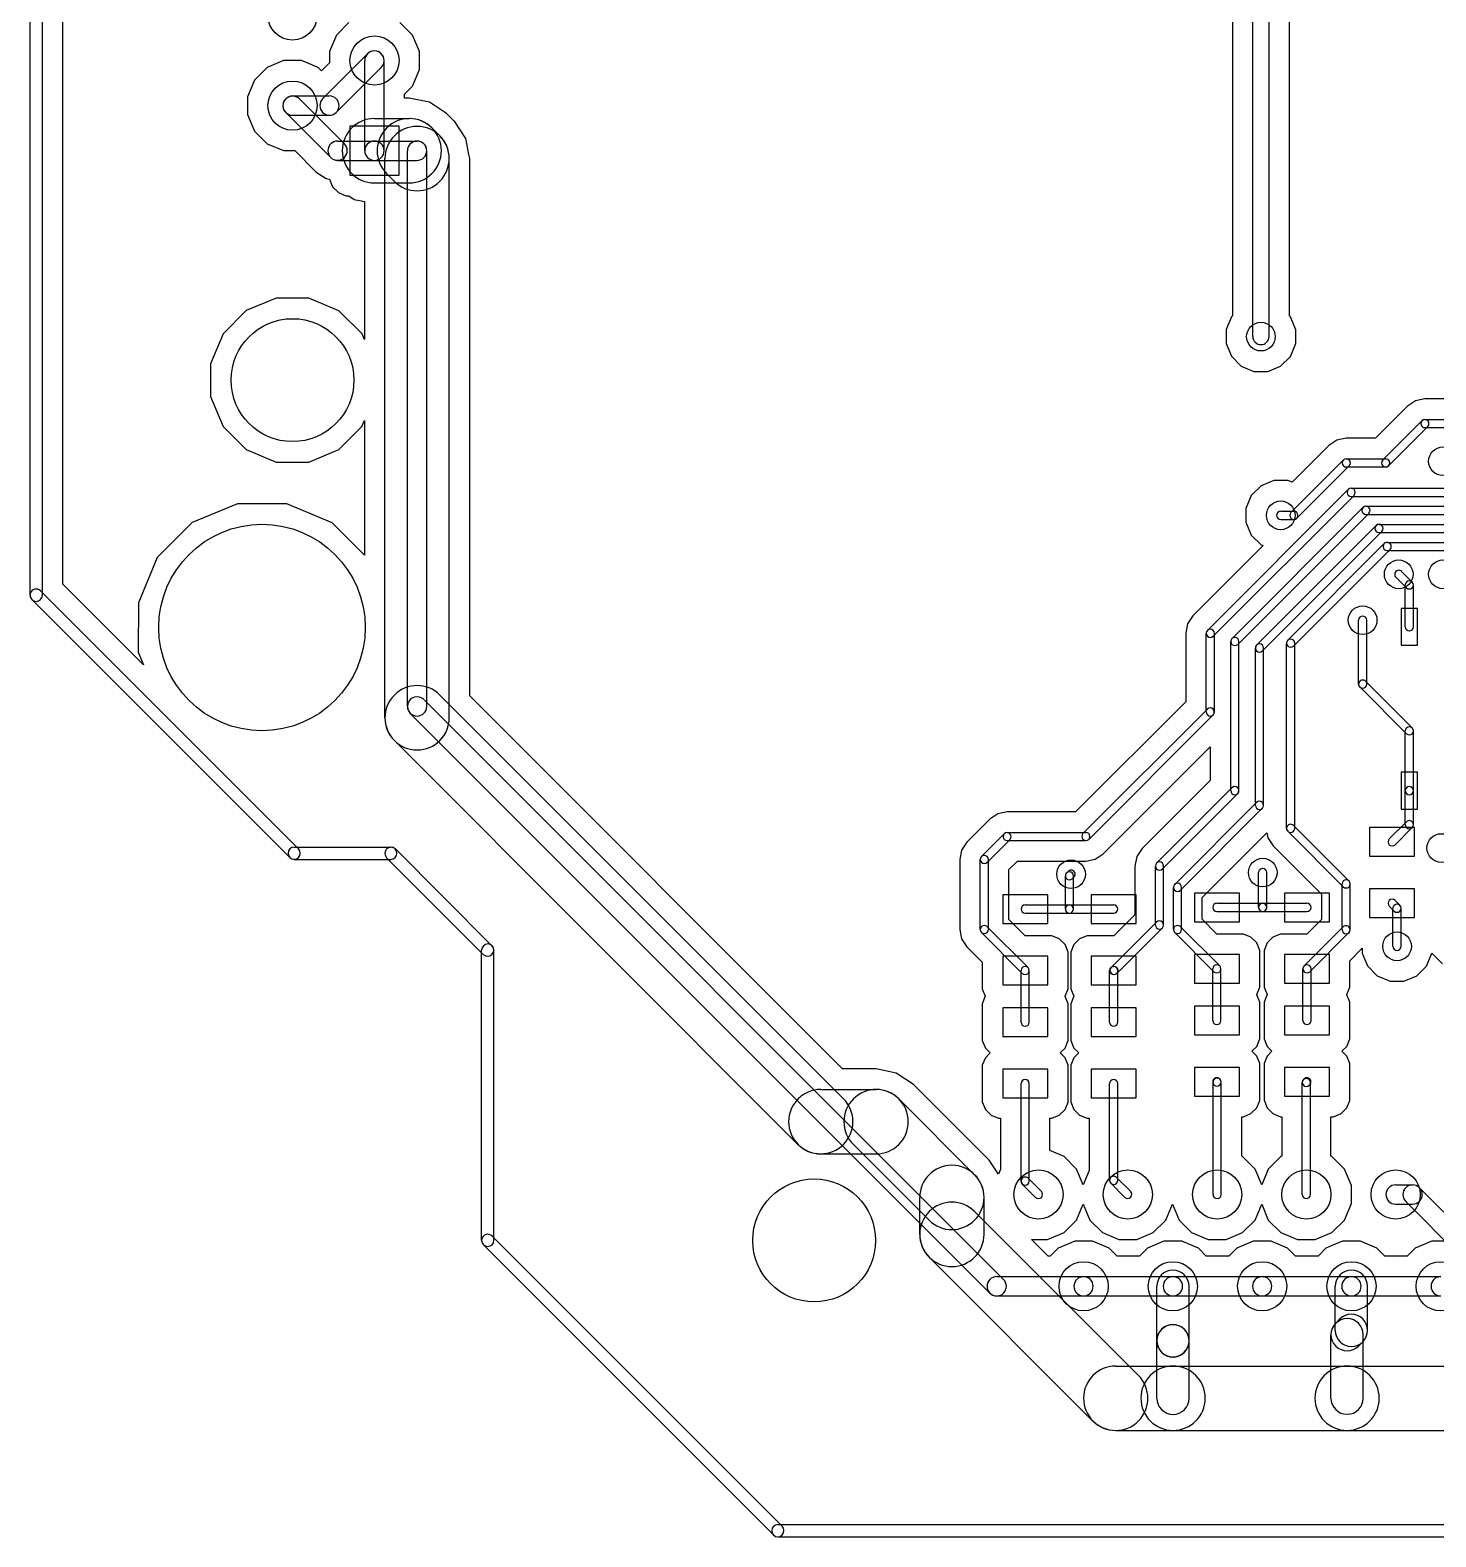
# Model space of a CAD drawing. Extents: x 34571 to 78815, y 19603 to 63847.
# Drawn here: x 34571 to 51734, y 19603 to 37992 of the extents above; entities that cross this region are included whole.
import ezdxf

# ---------------------------------------------------------------- set-up
doc = ezdxf.new("R2010")
doc.units = 0
doc.layers.add('BLACK', color=1, linetype='CONTINUOUS')

msp = doc.modelspace()

# ---------------------------------------------------------------- linework, layer by layer
at = {"layer": 'BLACK'}
for p, q in [((34571, 31095), (34571, 52355)), ((34721, 31095), (34721, 52355)), ((34971, 31230), (34971, 52220)), ((34971, 31230), (34971, 52220)), ((49499, 34252), (49499, 38482)), ((49697, 34252), (49697, 38482)), ((38464, 38085), (38310, 37931)), ((38464, 38085), (38310, 37931)), ((39240, 37931), (39086, 38085)), ((39240, 37931), (39086, 38085)), ((49249, 38122), (49249, 34503)), ((49249, 38122), (49249, 34503)), ((49947, 34503), (49947, 38122)), ((49947, 34503), (49947, 38122)), ((38310, 37931), (38226, 37729)), ((38310, 37931), (38226, 37729)), ((39324, 37729), (39240, 37931)), ((39324, 37729), (39240, 37931)), ((38142, 37154), (38691, 37703)), ((38226, 37729), (38226, 37592)), ((38226, 37729), (38226, 37592)), ((39324, 37511), (39324, 37729)), ((39324, 37511), (39324, 37729)), ((37464, 37535), (37310, 37381)), ((37464, 37535), (37310, 37381)), ((37666, 37619), (37464, 37535)), ((37666, 37619), (37464, 37535)), ((37884, 37619), (37666, 37619)), ((37884, 37619), (37666, 37619)), ((38086, 37535), (37884, 37619)), ((38086, 37535), (37884, 37619)), ((38127, 37494), (38086, 37535)), ((38127, 37494), (38086, 37535)), ((38226, 37592), (38127, 37494)), ((38226, 37592), (38127, 37494)), ((38309, 36987), (38858, 37536)), ((38657, 36520), (38657, 37620)), ((38893, 36520), (38893, 37620)), ((37310, 37381), (37226, 37179)), ((37310, 37381), (37226, 37179)), ((39240, 37309), (39324, 37511)), ((39240, 37309), (39324, 37511)), ((37226, 37179), (37226, 36961)), ((37226, 37179), (37226, 36961)), ((37775, 37188), (38225, 37188)), ((38408, 36604), (37859, 37153)), ((39143, 37212), (39240, 37309)), ((39143, 37212), (39240, 37309)), ((39143, 37163), (39143, 37212)), ((39143, 37163), (39143, 37212)), ((39200, 37163), (39143, 37163)), ((39200, 37163), (39143, 37163)), ((39446, 37114), (39200, 37163)), ((39446, 37114), (39200, 37163)), ((37226, 36961), (37310, 36759)), ((37226, 36961), (37310, 36759)), ((38241, 36437), (37692, 36986)), ((39655, 36975), (39446, 37114)), ((39655, 36975), (39446, 37114)), ((39748, 36881), (39655, 36975)), ((39748, 36881), (39655, 36975)), ((37775, 36952), (38225, 36952)), ((39075, 36820), (38475, 36820)), ((38475, 36820), (38475, 36220)), ((38775, 36913), (39199, 36913)), ((39075, 36220), (39075, 36820)), ((39479, 36797), (39573, 36703)), ((39751, 36879), (39748, 36881)), ((39751, 36879), (39748, 36881)), ((39889, 36671), (39751, 36879)), ((39889, 36671), (39751, 36879)), ((37310, 36759), (37464, 36605)), ((37310, 36759), (37464, 36605)), ((37464, 36605), (37666, 36521)), ((37464, 36605), (37666, 36521)), ((38325, 36638), (38775, 36638)), ((38775, 36638), (39295, 36638)), ((39890, 36670), (39889, 36671)), ((39890, 36670), (39889, 36671)), ((39929, 36474), (39890, 36670)), ((39929, 36474), (39890, 36670)), ((37666, 36521), (37803, 36521)), ((37666, 36521), (37803, 36521)), ((37803, 36521), (38064, 36260)), ((37803, 36521), (38064, 36260)), ((38903, 29600), (38903, 36424)), ((39178, 29738), (39178, 36520)), ((39414, 29738), (39414, 36520)), ((39689, 29600), (39689, 36424)), ((39939, 36425), (39929, 36474)), ((39939, 36425), (39929, 36474)), ((39939, 36424), (39938, 36425)), ((39938, 36425), (39939, 36425)), ((39939, 36424), (39938, 36425)), ((39938, 36425), (39939, 36425)), ((39939, 29866), (39939, 36424)), ((39939, 29866), (39939, 36424)), ((38064, 36260), (38065, 36260)), ((38064, 36260), (38065, 36260)), ((38065, 36260), (38184, 36180)), ((38065, 36260), (38184, 36180)), ((38325, 36402), (38775, 36402)), ((38775, 36402), (39295, 36402)), ((38923, 36241), (39017, 36147)), ((38184, 36180), (38226, 36172)), ((38184, 36180), (38226, 36172)), ((38226, 36172), (38226, 36171)), ((38226, 36172), (38226, 36171)), ((38226, 36171), (38264, 36079)), ((38226, 36171), (38264, 36079)), ((38264, 36079), (38334, 36009)), ((38264, 36079), (38334, 36009)), ((38475, 36220), (39075, 36220)), ((38775, 36127), (39199, 36127)), ((38334, 36009), (38425, 35971)), ((38334, 36009), (38425, 35971)), ((38425, 35971), (38461, 35971)), ((38425, 35971), (38461, 35971)), ((38461, 35971), (38529, 35926)), ((38461, 35971), (38529, 35926)), ((38529, 35926), (38653, 35902)), ((38529, 35926), (38653, 35902)), ((38653, 35902), (38653, 34214)), ((38653, 35902), (38653, 34214)), ((37577, 34720), (37209, 34568)), ((37577, 34720), (37209, 34568)), ((37975, 34720), (37577, 34720)), ((37975, 34720), (37577, 34720)), ((38342, 34567), (37975, 34720)), ((38342, 34567), (37975, 34720)), ((37209, 34568), (36928, 34287)), ((37209, 34568), (36928, 34287)), ((38623, 34286), (38342, 34567)), ((38623, 34286), (38342, 34567)), ((49238, 34492), (49173, 34336)), ((49238, 34492), (49173, 34336)), ((49249, 34503), (49238, 34492)), ((49249, 34503), (49238, 34492)), ((49959, 34491), (49947, 34503)), ((49959, 34491), (49947, 34503)), ((50023, 34335), (49959, 34491)), ((50023, 34335), (49959, 34491)), ((36928, 34287), (36775, 33920)), ((36928, 34287), (36775, 33920)), ((38653, 34214), (38623, 34286)), ((38653, 34214), (38623, 34286)), ((49173, 34336), (49173, 34167)), ((49173, 34336), (49173, 34167)), ((50023, 34166), (50023, 34335)), ((50023, 34166), (50023, 34335)), ((49173, 34167), (49237, 34011)), ((49173, 34167), (49237, 34011)), ((49958, 34010), (50023, 34166)), ((49958, 34010), (50023, 34166)), ((36775, 33920), (36775, 33522)), ((36775, 33920), (36775, 33522)), ((49237, 34011), (49357, 33891)), ((49237, 34011), (49357, 33891)), ((49357, 33891), (49513, 33826)), ((49357, 33891), (49513, 33826)), ((49682, 33826), (49838, 33890)), ((49682, 33826), (49838, 33890)), ((49838, 33890), (49958, 34010)), ((49838, 33890), (49958, 34010)), ((49513, 33826), (49682, 33826)), ((49513, 33826), (49682, 33826)), ((36775, 33522), (36927, 33154)), ((36775, 33522), (36927, 33154)), ((51600, 33490), (51485, 33467)), ((51600, 33490), (51485, 33467)), ((52215, 33490), (51600, 33490)), ((52215, 33490), (51600, 33490)), ((51387, 33402), (50995, 33010)), ((51387, 33402), (50995, 33010)), ((51485, 33467), (51387, 33402)), ((51485, 33467), (51387, 33402)), ((36927, 33154), (37208, 32873)), ((36927, 33154), (37208, 32873)), ((38341, 32872), (38622, 33153)), ((38341, 32872), (38622, 33153)), ((38622, 33153), (38653, 33228)), ((38622, 33153), (38653, 33228)), ((38653, 33228), (38653, 31585)), ((38653, 33228), (38653, 31585)), ((51564, 33225), (51085, 32746)), ((51635, 33154), (51156, 32675)), ((51600, 33240), (52340, 33240)), ((51600, 33140), (52340, 33140)), ((50428, 32922), (49978, 32473)), ((50428, 32922), (49978, 32473)), ((50525, 32987), (50428, 32922)), ((50525, 32987), (50428, 32922)), ((50640, 33010), (50525, 32987)), ((50640, 33010), (50525, 32987)), ((50995, 33010), (50640, 33010)), ((50995, 33010), (50640, 33010)), ((37208, 32873), (37575, 32720)), ((37208, 32873), (37575, 32720)), ((37973, 32720), (38341, 32872)), ((37973, 32720), (38341, 32872)), ((50604, 32745), (49965, 32106)), ((50640, 32760), (51120, 32760)), ((37575, 32720), (37973, 32720)), ((37575, 32720), (37973, 32720)), ((50675, 32674), (50036, 32035)), ((50640, 32660), (51120, 32660)), ((50664, 32385), (48945, 30666)), ((49600, 32431), (49480, 32311)), ((49600, 32431), (49480, 32311)), ((49756, 32495), (49600, 32431)), ((49756, 32495), (49600, 32431)), ((49925, 32495), (49756, 32495)), ((49925, 32495), (49756, 32495)), ((49978, 32473), (49925, 32495)), ((49978, 32473), (49925, 32495)), ((50700, 32400), (52460, 32400)), ((37103, 32211), (36548, 31982)), ((37103, 32211), (36548, 31982)), ((37704, 32210), (37103, 32211)), ((37704, 32210), (37103, 32211)), ((38258, 31980), (37704, 32210)), ((38258, 31980), (37704, 32210)), ((50735, 32314), (49016, 30595)), ((49480, 32311), (49415, 32155)), ((49480, 32311), (49415, 32155)), ((50700, 32300), (52460, 32300)), ((50880, 32180), (52140, 32180)), ((50844, 32165), (49245, 30566)), ((50915, 32094), (49316, 30495)), ((49415, 32155), (49415, 31986)), ((49415, 32155), (49415, 31986)), ((49840, 32120), (50000, 32120)), ((49840, 32020), (50000, 32020)), ((50880, 32080), (52140, 32080)), ((36548, 31982), (36123, 31557)), ((36548, 31982), (36123, 31557)), ((38653, 31585), (38258, 31980)), ((38653, 31585), (38258, 31980)), ((49415, 31986), (49479, 31830)), ((49415, 31986), (49479, 31830)), ((49479, 31830), (49599, 31710)), ((49479, 31830), (49599, 31710)), ((51004, 31945), (49545, 30486)), ((51075, 31874), (49616, 30415)), ((51040, 31960), (52060, 31960)), ((51040, 31860), (52060, 31860)), ((49625, 31700), (48768, 30842)), ((49625, 31700), (48768, 30842)), ((49599, 31710), (49625, 31700)), ((49599, 31710), (49625, 31700)), ((49925, 30546), (51104, 31725)), ((49996, 30475), (51175, 31654)), ((51140, 31740), (51960, 31740)), ((51140, 31640), (51960, 31640)), ((36123, 31557), (35893, 31003)), ((36123, 31557), (35893, 31003)), ((51374, 31185), (51245, 31314)), ((51445, 31256), (51316, 31385)), ((37847, 28000), (34699, 31148)), ((35957, 30244), (34971, 31230)), ((35957, 30244), (34971, 31230)), ((51360, 30710), (51360, 31220)), ((51460, 30710), (51460, 31220)), ((37741, 27894), (34593, 31042)), ((35893, 31003), (35892, 30402)), ((35893, 31003), (35892, 30402)), ((51310, 30935), (51310, 30485)), ((51510, 30935), (51310, 30935)), ((51510, 30485), (51510, 30935)), ((48703, 30745), (48680, 30630)), ((48703, 30745), (48680, 30630)), ((48768, 30842), (48703, 30745)), ((48768, 30842), (48703, 30745)), ((50790, 30010), (50790, 30790)), ((50890, 30010), (50890, 30790)), ((48680, 30630), (48680, 29795)), ((48680, 30630), (48680, 29795)), ((48930, 29670), (48930, 30630)), ((49030, 29670), (49030, 30630)), ((49230, 28710), (49230, 30530)), ((49330, 28710), (49330, 30530)), ((35892, 30402), (35957, 30244)), ((35892, 30402), (35957, 30244)), ((49530, 28530), (49530, 30450)), ((49630, 28530), (49630, 30450)), ((49910, 28250), (49910, 30510)), ((50010, 28250), (50010, 30510)), ((51310, 30485), (51510, 30485)), ((51375, 29405), (50805, 29975)), ((51445, 29475), (50875, 30045)), ((46455, 22745), (39380, 29820)), ((39574, 29877), (44502, 24949)), ((44491, 25313), (39939, 29866)), ((44491, 25313), (39939, 29866)), ((48680, 29795), (47335, 28450)), ((48680, 29795), (47335, 28450)), ((46288, 22578), (39213, 29653)), ((48944, 29705), (47425, 28186)), ((49015, 29634), (47496, 28115)), ((51360, 28710), (51360, 29440)), ((51460, 28710), (51460, 29440)), ((39018, 29321), (43946, 24393)), ((47672, 27938), (48980, 29246)), ((47672, 27938), (48980, 29246)), ((48980, 29246), (48980, 28834)), ((48980, 29246), (48980, 28834)), ((51310, 28935), (51310, 28485)), ((51510, 28935), (51310, 28935)), ((51510, 28485), (51510, 28935)), ((48980, 28834), (48148, 28002)), ((48980, 28834), (48148, 28002)), ((49244, 28745), (48325, 27826)), ((51360, 28296), (51360, 28710)), ((51460, 28296), (51460, 28710)), ((49315, 28674), (48396, 27755)), ((49545, 28565), (48545, 27565)), ((46287, 28361), (46008, 28082)), ((46287, 28361), (46008, 28082)), ((46288, 28362), (46287, 28362)), ((46287, 28362), (46287, 28361)), ((46288, 28362), (46287, 28362)), ((46287, 28362), (46287, 28361)), ((46385, 28427), (46288, 28362)), ((46385, 28427), (46288, 28362)), ((46500, 28450), (46385, 28427)), ((46500, 28450), (46385, 28427)), ((47335, 28450), (46500, 28450)), ((47335, 28450), (46500, 28450)), ((49615, 28495), (48615, 27495)), ((51165, 28121), (51374, 28330)), ((51310, 28485), (51510, 28485)), ((46464, 28185), (46185, 27906)), ((46500, 28200), (47460, 28200)), ((48880, 27406), (49670, 28197)), ((48880, 27406), (49670, 28197)), ((49670, 28197), (49683, 28135)), ((49670, 28197), (49683, 28135)), ((49683, 28135), (49748, 28038)), ((49683, 28135), (49748, 28038)), ((50602, 27537), (49925, 28214)), ((50673, 27608), (49996, 28285)), ((51475, 28260), (50925, 28260)), ((50925, 28260), (50925, 27910)), ((51236, 28050), (51445, 28259)), ((51475, 27910), (51475, 28260)), ((37795, 28021), (38975, 28021)), ((40210, 26818), (39030, 27998)), ((45943, 27985), (45920, 27870)), ((45943, 27985), (45920, 27870)), ((46008, 28082), (45943, 27985)), ((46008, 28082), (45943, 27985)), ((46535, 28114), (46256, 27835)), ((46500, 28100), (47460, 28100)), ((48148, 28002), (48083, 27905)), ((48148, 28002), (48083, 27905)), ((49748, 28038), (50338, 27448)), ((49748, 28038), (50338, 27448)), ((37795, 27871), (38975, 27871)), ((40104, 26712), (38924, 27892)), ((45920, 27870), (45920, 27015)), ((45920, 27870), (45920, 27015)), ((46170, 27016), (46170, 27870)), ((46270, 27016), (46270, 27870)), ((46520, 27746), (46624, 27850)), ((46520, 27746), (46624, 27850)), ((46624, 27850), (47460, 27850)), ((46624, 27850), (47460, 27850)), ((47460, 27850), (47575, 27873)), ((47460, 27850), (47575, 27873)), ((47575, 27873), (47672, 27938)), ((47575, 27873), (47672, 27938)), ((48083, 27905), (48060, 27790)), ((48083, 27905), (48060, 27790)), ((48060, 27790), (48060, 27195)), ((48060, 27790), (48060, 27195)), ((48310, 27070), (48310, 27790)), ((48410, 27070), (48410, 27790)), ((50925, 27910), (51475, 27910)), ((46520, 27139), (46520, 27746)), ((46520, 27139), (46520, 27746)), ((47210, 27266), (47210, 27670)), ((47225, 27705), (47245, 27725)), ((47295, 27635), (47315, 27655)), ((47310, 27266), (47310, 27670)), ((49570, 27286), (49570, 27710)), ((49670, 27286), (49670, 27710)), ((46995, 27440), (46445, 27440)), ((46445, 27440), (46445, 27090)), ((46995, 27090), (46995, 27440)), ((48075, 27440), (47525, 27440)), ((47525, 27440), (47525, 27090)), ((48075, 27090), (48075, 27440)), ((48530, 27016), (48530, 27530)), ((48630, 27016), (48630, 27530)), ((49335, 27460), (48785, 27460)), ((48785, 27460), (48785, 27110)), ((48880, 27140), (48880, 27406)), ((48880, 27140), (48880, 27406)), ((49335, 27110), (49335, 27460)), ((50435, 27460), (49885, 27460)), ((49885, 27460), (49885, 27110)), ((50338, 27448), (50338, 27137)), ((50338, 27448), (50338, 27137)), ((50435, 27110), (50435, 27460)), ((50588, 27014), (50588, 27572)), ((50688, 27014), (50688, 27572)), ((51475, 27510), (50925, 27510)), ((50925, 27510), (50925, 27160)), ((51475, 27160), (51475, 27510)), ((46720, 27315), (47260, 27315)), ((46720, 27215), (47260, 27215)), ((47260, 27315), (47800, 27315)), ((47260, 27215), (47800, 27215)), ((49060, 27335), (49620, 27335)), ((49060, 27235), (49620, 27235)), ((49620, 27335), (50160, 27335)), ((49620, 27235), (50160, 27235)), ((51165, 27299), (51224, 27240)), ((51210, 26811), (51210, 27275)), ((51236, 27370), (51295, 27311)), ((51310, 26811), (51310, 27275)), ((46256, 27050), (46755, 26551)), ((46445, 27090), (46995, 27090)), ((46720, 26939), (46520, 27139)), ((46720, 26939), (46520, 27139)), ((47525, 27090), (48075, 27090)), ((48324, 27106), (47769, 26551)), ((48060, 27195), (47804, 26939)), ((48060, 27195), (47804, 26939)), ((48395, 27035), (47840, 26480)), ((48616, 27050), (49095, 26571)), ((48785, 27110), (49335, 27110)), ((49060, 26959), (48880, 27140)), ((49060, 26959), (48880, 27140)), ((49885, 27110), (50435, 27110)), ((50125, 26571), (50602, 27048)), ((50338, 27137), (50160, 26959)), ((50338, 27137), (50160, 26959)), ((50925, 27160), (51475, 27160)), ((45920, 27015), (45943, 26900)), ((45920, 27015), (45943, 26900)), ((45943, 26900), (46008, 26803)), ((45943, 26900), (46008, 26803)), ((46185, 26979), (46684, 26480)), ((46946, 26939), (46720, 26939)), ((46946, 26939), (46720, 26939)), ((47045, 26939), (46946, 26939)), ((47045, 26939), (46946, 26939)), ((47136, 26901), (47045, 26939)), ((47136, 26901), (47045, 26939)), ((47206, 26831), (47136, 26901)), ((47206, 26831), (47136, 26901)), ((47384, 26901), (47314, 26831)), ((47384, 26901), (47314, 26831)), ((47476, 26939), (47384, 26901)), ((47476, 26939), (47384, 26901)), ((47804, 26939), (47476, 26939)), ((47804, 26939), (47476, 26939)), ((48545, 26979), (49024, 26500)), ((49286, 26959), (49060, 26959)), ((49286, 26959), (49060, 26959)), ((49385, 26959), (49286, 26959)), ((49385, 26959), (49286, 26959)), ((49476, 26921), (49385, 26959)), ((49476, 26921), (49385, 26959)), ((49546, 26851), (49476, 26921)), ((49546, 26851), (49476, 26921)), ((49584, 26759), (49546, 26851)), ((49584, 26759), (49546, 26851)), ((49674, 26851), (49636, 26760)), ((49674, 26851), (49636, 26760)), ((49744, 26921), (49674, 26851)), ((49744, 26921), (49674, 26851)), ((49836, 26959), (49744, 26921)), ((49836, 26959), (49744, 26921)), ((50160, 26959), (49836, 26959)), ((50160, 26959), (49836, 26959)), ((50196, 26500), (50673, 26977)), ((40083, 23222), (40083, 26764)), ((40233, 23222), (40233, 26764)), ((46008, 26803), (46196, 26615)), ((46008, 26803), (46196, 26615)), ((46995, 26690), (46445, 26690)), ((46445, 26690), (46445, 26340)), ((46995, 26340), (46995, 26690)), ((47244, 26739), (47206, 26831)), ((47244, 26739), (47206, 26831)), ((47244, 26389), (47244, 26739)), ((47244, 26389), (47244, 26739)), ((47314, 26831), (47276, 26740)), ((47314, 26831), (47276, 26740)), ((47276, 26740), (47276, 26641)), ((47276, 26740), (47276, 26641)), ((48075, 26690), (47525, 26690)), ((47525, 26690), (47525, 26340)), ((48075, 26340), (48075, 26690)), ((49335, 26710), (48785, 26710)), ((48785, 26710), (48785, 26360)), ((49335, 26360), (49335, 26710)), ((49584, 26409), (49584, 26759)), ((49584, 26409), (49584, 26759)), ((49636, 26760), (49636, 26661)), ((49636, 26760), (49636, 26661)), ((50435, 26710), (49885, 26710)), ((49885, 26710), (49885, 26360)), ((50435, 26360), (50435, 26710)), ((50684, 26635), (50835, 26786)), ((50684, 26635), (50835, 26786)), ((50835, 26786), (50835, 26726)), ((50835, 26786), (50835, 26726)), ((50835, 26726), (50899, 26570)), ((50835, 26726), (50899, 26570)), ((51620, 26569), (51685, 26725)), ((51620, 26569), (51685, 26725)), ((51685, 26725), (51685, 26728)), ((51685, 26728), (51688, 26723)), ((51685, 26725), (51685, 26728)), ((51685, 26728), (51688, 26723)), ((51688, 26723), (51816, 26595)), ((51688, 26723), (51816, 26595)), ((46196, 26615), (46196, 26291)), ((46196, 26615), (46196, 26291)), ((46670, 25885), (46670, 26515)), ((46770, 25885), (46770, 26515)), ((47276, 26641), (47276, 26291)), ((47276, 26641), (47276, 26291)), ((47750, 25885), (47750, 26515)), ((47800, 26565), (47804, 26565)), ((47850, 25885), (47850, 26515)), ((49010, 25905), (49010, 26535)), ((49110, 25905), (49110, 26535)), ((49636, 26661), (49636, 26311)), ((49636, 26661), (49636, 26311)), ((50110, 25905), (50110, 26535)), ((50210, 25905), (50210, 26535)), ((50684, 26409), (50684, 26635)), ((50684, 26409), (50684, 26635)), ((50899, 26570), (51019, 26450)), ((50899, 26570), (51019, 26450)), ((51500, 26449), (51620, 26569)), ((51500, 26449), (51620, 26569)), ((46445, 26340), (46995, 26340)), ((47244, 26290), (47244, 26389)), ((47244, 26290), (47244, 26389)), ((47525, 26340), (48075, 26340)), ((47800, 26465), (47804, 26465)), ((48785, 26360), (49335, 26360)), ((49546, 26221), (49584, 26310)), ((49546, 26221), (49584, 26310)), ((49584, 26310), (49584, 26409)), ((49584, 26310), (49584, 26409)), ((49636, 26311), (49673, 26221)), ((49636, 26311), (49673, 26221)), ((49885, 26360), (50435, 26360)), ((50646, 26221), (50684, 26310)), ((50646, 26221), (50684, 26310)), ((50684, 26310), (50684, 26409)), ((50684, 26310), (50684, 26409)), ((51019, 26450), (51175, 26385)), ((51019, 26450), (51175, 26385)), ((51175, 26385), (51344, 26385)), ((51175, 26385), (51344, 26385)), ((51344, 26385), (51500, 26449)), ((51344, 26385), (51500, 26449)), ((46196, 26291), (46233, 26201)), ((46196, 26291), (46233, 26201)), ((46233, 26201), (46196, 26110)), ((46233, 26201), (46196, 26110)), ((47206, 26201), (47244, 26290)), ((47206, 26201), (47244, 26290)), ((47206, 26200), (47206, 26201)), ((47206, 26200), (47206, 26201)), ((47206, 26199), (47206, 26200)), ((47206, 26199), (47206, 26200)), ((47244, 26109), (47206, 26199)), ((47244, 26109), (47206, 26199)), ((47276, 26291), (47313, 26201)), ((47276, 26291), (47313, 26201)), ((47313, 26201), (47276, 26110)), ((47313, 26201), (47276, 26110)), ((49546, 26220), (49546, 26221)), ((49546, 26220), (49546, 26221)), ((49546, 26219), (49546, 26220)), ((49546, 26219), (49546, 26220)), ((49584, 26129), (49546, 26219)), ((49584, 26129), (49546, 26219)), ((49584, 25779), (49584, 26129)), ((49584, 25779), (49584, 26129)), ((49673, 26221), (49636, 26130)), ((49673, 26221), (49636, 26130)), ((49636, 26130), (49636, 26031)), ((49636, 26130), (49636, 26031)), ((50646, 26220), (50646, 26221)), ((50646, 26220), (50646, 26221)), ((50646, 26219), (50646, 26220)), ((50646, 26219), (50646, 26220)), ((50684, 26129), (50646, 26219)), ((50684, 26129), (50646, 26219)), ((50684, 25779), (50684, 26129)), ((50684, 25779), (50684, 26129)), ((46196, 26110), (46196, 26011)), ((46196, 26110), (46196, 26011)), ((46196, 26011), (46196, 25661)), ((46196, 26011), (46196, 25661)), ((46995, 26060), (46445, 26060)), ((46445, 26060), (46445, 25710)), ((46995, 25710), (46995, 26060)), ((47244, 25759), (47244, 26109)), ((47244, 25759), (47244, 26109)), ((47276, 26110), (47276, 26011)), ((47276, 26110), (47276, 26011)), ((47276, 26011), (47276, 25661)), ((47276, 26011), (47276, 25661)), ((48075, 26060), (47525, 26060)), ((47525, 26060), (47525, 25710)), ((48075, 25710), (48075, 26060)), ((49335, 26080), (48785, 26080)), ((48785, 26080), (48785, 25730)), ((49335, 25730), (49335, 26080)), ((49636, 26031), (49636, 25681)), ((49636, 26031), (49636, 25681)), ((50435, 26080), (49885, 26080)), ((49885, 26080), (49885, 25730)), ((50435, 25730), (50435, 26080)), ((47244, 25660), (47244, 25759)), ((47244, 25660), (47244, 25759)), ((49584, 25680), (49584, 25779)), ((49584, 25680), (49584, 25779)), ((50684, 25680), (50684, 25779)), ((50684, 25680), (50684, 25779)), ((46196, 25661), (46234, 25569)), ((46196, 25661), (46234, 25569)), ((46234, 25569), (46293, 25510)), ((46234, 25569), (46293, 25510)), ((46445, 25710), (46995, 25710)), ((47147, 25510), (47206, 25569)), ((47147, 25510), (47206, 25569)), ((47206, 25569), (47244, 25660)), ((47206, 25569), (47244, 25660)), ((47276, 25661), (47314, 25569)), ((47276, 25661), (47314, 25569)), ((47314, 25569), (47373, 25510)), ((47314, 25569), (47373, 25510)), ((47525, 25710), (48075, 25710)), ((48785, 25730), (49335, 25730)), ((49487, 25530), (49546, 25589)), ((49487, 25530), (49546, 25589)), ((49546, 25589), (49584, 25680)), ((49546, 25589), (49584, 25680)), ((49636, 25681), (49674, 25589)), ((49636, 25681), (49674, 25589)), ((49674, 25589), (49733, 25530)), ((49674, 25589), (49733, 25530)), ((49885, 25730), (50435, 25730)), ((50587, 25530), (50646, 25589)), ((50587, 25530), (50646, 25589)), ((50646, 25589), (50684, 25680)), ((50646, 25589), (50684, 25680)), ((46234, 25451), (46196, 25360)), ((46234, 25451), (46196, 25360)), ((46293, 25510), (46234, 25451)), ((46293, 25510), (46234, 25451)), ((47206, 25451), (47147, 25510)), ((47206, 25451), (47147, 25510)), ((47244, 25359), (47206, 25451)), ((47244, 25359), (47206, 25451)), ((47314, 25451), (47276, 25360)), ((47314, 25451), (47276, 25360)), ((47373, 25510), (47314, 25451)), ((47373, 25510), (47314, 25451)), ((49546, 25471), (49487, 25530)), ((49546, 25471), (49487, 25530)), ((49584, 25379), (49546, 25471)), ((49584, 25379), (49546, 25471)), ((49584, 25029), (49584, 25379)), ((49584, 25029), (49584, 25379)), ((49674, 25471), (49636, 25380)), ((49674, 25471), (49636, 25380)), ((49636, 25380), (49636, 25281)), ((49636, 25380), (49636, 25281)), ((49733, 25530), (49674, 25471)), ((49733, 25530), (49674, 25471)), ((50646, 25471), (50587, 25530)), ((50646, 25471), (50587, 25530)), ((50684, 25379), (50646, 25471)), ((50684, 25379), (50646, 25471)), ((50684, 25029), (50684, 25379)), ((50684, 25029), (50684, 25379)), ((44900, 25313), (44491, 25313)), ((44900, 25313), (44491, 25313)), ((45146, 25264), (44900, 25313)), ((45146, 25264), (44900, 25313)), ((45355, 25125), (45146, 25264)), ((45355, 25125), (45146, 25264)), ((46196, 25360), (46196, 25261)), ((46196, 25360), (46196, 25261)), ((46196, 25261), (46196, 24911)), ((46196, 25261), (46196, 24911)), ((46995, 25310), (46445, 25310)), ((46445, 25310), (46445, 24960)), ((46995, 24960), (46995, 25310)), ((47244, 25009), (47244, 25359)), ((47244, 25009), (47244, 25359)), ((47276, 25360), (47276, 25261)), ((47276, 25360), (47276, 25261)), ((47276, 25261), (47276, 24911)), ((47276, 25261), (47276, 24911)), ((48075, 25310), (47525, 25310)), ((47525, 25310), (47525, 24960)), ((48075, 24960), (48075, 25310)), ((49335, 25330), (48785, 25330)), ((48785, 25330), (48785, 24980)), ((49335, 24980), (49335, 25330)), ((49636, 25281), (49636, 24931)), ((49636, 25281), (49636, 24931)), ((50435, 25330), (49885, 25330)), ((49885, 25330), (49885, 24980)), ((50435, 24980), (50435, 25330)), ((44225, 25063), (44899, 25063)), ((46280, 24200), (45355, 25125)), ((46280, 24200), (45355, 25125)), ((46670, 23945), (46670, 25135)), ((46770, 23945), (46770, 25135)), ((47244, 24910), (47244, 25009)), ((47244, 24910), (47244, 25009)), ((47750, 23955), (47750, 25135)), ((47850, 23955), (47850, 25135)), ((49013, 23782), (49013, 25152)), ((49027, 25117), (49024, 25120)), ((49098, 25188), (49095, 25191)), ((49113, 23782), (49113, 25152)), ((49584, 24930), (49584, 25029)), ((49584, 24930), (49584, 25029)), ((50103, 23782), (50103, 25148)), ((50118, 25185), (50123, 25190)), ((50189, 25114), (50194, 25119)), ((50203, 23782), (50203, 25148)), ((50684, 24930), (50684, 25029)), ((50684, 24930), (50684, 25029)), ((45177, 24948), (46102, 24023)), ((46196, 24911), (46234, 24819)), ((46196, 24911), (46234, 24819)), ((46445, 24960), (46995, 24960)), ((47206, 24819), (47244, 24910)), ((47206, 24819), (47244, 24910)), ((47276, 24911), (47314, 24819)), ((47276, 24911), (47314, 24819)), ((47525, 24960), (48075, 24960)), ((48785, 24980), (49335, 24980)), ((49476, 24769), (49546, 24839)), ((49476, 24769), (49546, 24839)), ((49546, 24839), (49584, 24930)), ((49546, 24839), (49584, 24930)), ((49636, 24931), (49674, 24839)), ((49636, 24931), (49674, 24839)), ((49674, 24839), (49744, 24769)), ((49674, 24839), (49744, 24769)), ((49885, 24980), (50435, 24980)), ((50576, 24769), (50646, 24839)), ((50576, 24769), (50646, 24839)), ((50646, 24839), (50684, 24930)), ((50646, 24839), (50684, 24930)), ((46234, 24819), (46304, 24749)), ((46234, 24819), (46304, 24749)), ((46304, 24749), (46395, 24711)), ((46304, 24749), (46395, 24711)), ((46395, 24711), (46420, 24711)), ((46395, 24711), (46420, 24711)), ((46420, 24711), (46420, 24094)), ((46420, 24711), (46420, 24094)), ((47020, 24319), (47020, 24711)), ((47020, 24711), (47044, 24711)), ((47020, 24319), (47020, 24711)), ((47020, 24711), (47044, 24711)), ((47044, 24711), (47136, 24749)), ((47044, 24711), (47136, 24749)), ((47136, 24749), (47206, 24819)), ((47136, 24749), (47206, 24819)), ((47314, 24819), (47384, 24749)), ((47314, 24819), (47384, 24749)), ((47384, 24749), (47475, 24711)), ((47384, 24749), (47475, 24711)), ((47475, 24711), (47500, 24711)), ((47475, 24711), (47500, 24711)), ((47500, 24711), (47500, 24073)), ((47500, 24711), (47500, 24073)), ((49363, 24251), (49363, 24731)), ((49363, 24731), (49384, 24731)), ((49363, 24251), (49363, 24731)), ((49363, 24731), (49384, 24731)), ((49384, 24731), (49476, 24769)), ((49384, 24731), (49476, 24769)), ((49744, 24769), (49835, 24731)), ((49744, 24769), (49835, 24731)), ((49835, 24731), (49853, 24731)), ((49835, 24731), (49853, 24731)), ((49853, 24731), (49853, 24251)), ((49853, 24731), (49853, 24251)), ((50453, 24251), (50453, 24731)), ((50453, 24731), (50484, 24731)), ((50453, 24251), (50453, 24731)), ((50453, 24731), (50484, 24731)), ((50484, 24731), (50576, 24769)), ((50484, 24731), (50576, 24769)), ((44225, 24277), (44899, 24277)), ((44622, 24393), (45547, 23468)), ((47194, 24246), (47020, 24319)), ((47194, 24246), (47020, 24319)), ((46392, 24031), (46280, 24200)), ((46392, 24031), (46280, 24200)), ((46418, 24092), (46392, 24031)), ((46418, 24092), (46392, 24031)), ((46420, 24094), (46418, 24092)), ((46420, 24094), (46418, 24092)), ((47348, 24092), (47194, 24246)), ((47348, 24092), (47194, 24246)), ((47428, 23900), (47348, 24092)), ((47428, 23900), (47348, 24092)), ((49374, 24246), (49363, 24251)), ((49374, 24246), (49363, 24251)), ((49528, 24092), (49374, 24246)), ((49528, 24092), (49374, 24246)), ((49608, 23900), (49528, 24092)), ((49608, 23900), (49528, 24092)), ((49688, 24092), (49608, 23900)), ((49688, 24092), (49608, 23900)), ((49842, 24246), (49688, 24092)), ((49842, 24246), (49688, 24092)), ((49853, 24251), (49842, 24246)), ((49853, 24251), (49842, 24246)), ((50464, 24246), (50453, 24251)), ((50464, 24246), (50453, 24251)), ((50618, 24092), (50464, 24246)), ((50618, 24092), (50464, 24246)), ((50702, 23890), (50618, 24092)), ((50702, 23890), (50618, 24092)), ((46847, 23746), (46684, 23909)), ((46918, 23817), (46755, 23980)), ((47500, 24073), (47428, 23900)), ((47500, 24073), (47428, 23900)), ((47937, 23746), (47764, 23919)), ((48008, 23817), (47835, 23990)), ((45432, 23295), (45432, 23745)), ((46218, 23295), (46218, 23745)), ((50702, 23672), (50702, 23890)), ((50702, 23672), (50702, 23890)), ((51243, 23899), (51449, 23899)), ((51532, 23865), (52183, 23214)), ((46103, 23573), (48103, 21573)), ((47348, 23470), (47428, 23663)), ((47348, 23470), (47428, 23663)), ((47428, 23663), (47508, 23470)), ((47428, 23663), (47508, 23470)), ((48438, 23470), (48518, 23663)), ((48438, 23470), (48518, 23663)), ((48518, 23663), (48598, 23470)), ((48518, 23663), (48598, 23470)), ((49528, 23470), (49608, 23663)), ((49528, 23470), (49608, 23663)), ((49608, 23663), (49688, 23470)), ((49608, 23663), (49688, 23470)), ((50618, 23470), (50702, 23672)), ((50618, 23470), (50702, 23672)), ((51243, 23663), (51449, 23663)), ((51365, 23698), (52016, 23047)), ((47194, 23316), (47348, 23470)), ((47194, 23316), (47348, 23470)), ((47508, 23470), (47662, 23316)), ((47508, 23470), (47662, 23316)), ((48284, 23316), (48438, 23470)), ((48284, 23316), (48438, 23470)), ((48598, 23470), (48752, 23316)), ((48598, 23470), (48752, 23316)), ((49374, 23316), (49528, 23470)), ((49374, 23316), (49528, 23470)), ((49688, 23470), (49842, 23316)), ((49688, 23470), (49842, 23316)), ((50464, 23316), (50618, 23470)), ((50464, 23316), (50618, 23470)), ((43753, 19732), (40211, 23274)), ((47000, 23029), (46797, 23232)), ((46797, 23232), (46992, 23232)), ((47000, 23029), (46797, 23232)), ((46797, 23232), (46992, 23232)), ((46992, 23232), (47194, 23316)), ((46992, 23232), (47194, 23316)), ((47324, 23210), (47122, 23126)), ((47324, 23210), (47122, 23126)), ((47542, 23210), (47324, 23210)), ((47542, 23210), (47324, 23210)), ((47744, 23126), (47542, 23210)), ((47744, 23126), (47542, 23210)), ((47662, 23316), (47864, 23232)), ((47662, 23316), (47864, 23232)), ((47864, 23232), (48082, 23232)), ((47864, 23232), (48082, 23232)), ((48082, 23232), (48284, 23316)), ((48082, 23232), (48284, 23316)), ((48414, 23210), (48212, 23126)), ((48414, 23210), (48212, 23126)), ((48632, 23210), (48414, 23210)), ((48632, 23210), (48414, 23210)), ((48834, 23126), (48632, 23210)), ((48834, 23126), (48632, 23210)), ((48752, 23316), (48954, 23232)), ((48752, 23316), (48954, 23232)), ((48954, 23232), (49172, 23232)), ((48954, 23232), (49172, 23232)), ((49172, 23232), (49374, 23316)), ((49172, 23232), (49374, 23316)), ((49504, 23210), (49302, 23126)), ((49504, 23210), (49302, 23126)), ((49722, 23210), (49504, 23210)), ((49722, 23210), (49504, 23210)), ((49924, 23126), (49722, 23210)), ((49924, 23126), (49722, 23210)), ((49842, 23316), (50044, 23232)), ((49842, 23316), (50044, 23232)), ((50044, 23232), (50262, 23232)), ((50044, 23232), (50262, 23232)), ((50262, 23232), (50464, 23316)), ((50262, 23232), (50464, 23316)), ((50594, 23210), (50392, 23126)), ((50594, 23210), (50392, 23126)), ((50812, 23210), (50594, 23210)), ((50812, 23210), (50594, 23210)), ((51014, 23126), (50812, 23210)), ((51014, 23126), (50812, 23210)), ((51684, 23210), (51482, 23126)), ((51684, 23210), (51482, 23126)), ((51902, 23210), (51684, 23210)), ((51902, 23210), (51684, 23210)), ((43647, 19626), (40105, 23168)), ((45547, 23017), (47547, 21017)), ((47025, 23029), (47000, 23029)), ((47025, 23029), (47000, 23029)), ((47122, 23126), (47025, 23029)), ((47122, 23126), (47025, 23029)), ((47841, 23029), (47744, 23126)), ((47841, 23029), (47744, 23126)), ((48115, 23029), (47841, 23029)), ((48115, 23029), (47841, 23029)), ((48212, 23126), (48115, 23029)), ((48212, 23126), (48115, 23029)), ((48931, 23029), (48834, 23126)), ((48931, 23029), (48834, 23126)), ((49205, 23029), (48931, 23029)), ((49205, 23029), (48931, 23029)), ((49302, 23126), (49205, 23029)), ((49302, 23126), (49205, 23029)), ((50021, 23029), (49924, 23126)), ((50021, 23029), (49924, 23126)), ((50295, 23029), (50021, 23029)), ((50295, 23029), (50021, 23029)), ((50392, 23126), (50295, 23029)), ((50392, 23126), (50295, 23029)), ((51111, 23029), (51014, 23126)), ((51111, 23029), (51014, 23126)), ((51385, 23029), (51111, 23029)), ((51385, 23029), (51111, 23029)), ((51482, 23126), (51385, 23029)), ((51482, 23126), (51385, 23029)), ((46372, 22779), (47432, 22779)), ((47433, 22779), (48523, 22779)), ((48326, 21997), (48326, 22661)), ((48523, 22779), (49613, 22779)), ((48720, 21997), (48720, 22661)), ((49613, 22779), (50703, 22779)), ((50506, 22123), (50506, 22661)), ((50703, 22779), (51793, 22779)), ((50900, 22123), (50900, 22661)), ((46372, 22543), (47432, 22543)), ((47433, 22543), (48523, 22543)), ((48523, 22543), (49613, 22543)), ((49613, 22543), (50703, 22543)), ((50703, 22543), (51793, 22543)), ((50563, 22262), (50511, 22210)), ((48663, 22136), (48664, 22135)), ((50453, 21296), (50453, 22070)), ((50847, 21296), (50847, 22070)), ((48328, 21295), (48328, 21995)), ((48722, 21295), (48722, 21995)), ((50841, 21984), (50789, 21932)), ((48384, 21857), (48385, 21856)), ((47825, 21688), (48525, 21688)), ((48525, 21688), (50649, 21688)), ((50650, 21688), (58324, 21688)), ((47825, 20902), (48525, 20902)), ((48525, 20902), (50649, 20902)), ((50650, 20902), (58324, 20902)), ((43701, 19753), (56693, 19753)), ((43701, 19603), (56693, 19603))]:
    msp.add_line(p, q, dxfattribs=at)
for centre, radius in [((37775, 38170), 300), ((38775, 37620), 300), ((37775, 37070), 300), ((37775, 33720), 750), ((49598, 34251), 175), ((51820, 32730), 175), ((49840, 32070), 175), ((37402, 30701), 1260), ((51280, 31350), 175), ((51820, 31350), 175), ((50840, 30790), 175), ((51800, 28010), 175), ((47280, 27690), 175), ((49620, 27710), 175), ((51260, 26810), 175), ((44143, 23221), 750), ((46883, 23781), 300), ((47973, 23781), 300), ((49063, 23781), 300), ((50153, 23781), 300), ((51243, 23781), 300), ((47433, 22661), 300), ((48523, 22661), 300), ((49613, 22661), 300), ((50703, 22661), 300), ((51793, 22661), 300)]:
    msp.add_circle(centre, radius, dxfattribs=at)
for centre, radius, start, end in [((38775, 37620), 118, 360, 540), ((38774, 37619), 118, 315, 495), ((37775, 37070), 118, 90, 270), ((37776, 37069), 118, 405, 585), ((38226, 37071), 118, 135, 315), ((38225, 37070), 118, 270, 450), ((38775, 36520), 393, 90, 270), ((39201, 36519), 393, 45, 225), ((39296, 36424), 393, 360, 540), ((39199, 36520), 393, 270, 450), ((38325, 36520), 118, 90, 270), ((38324, 36521), 118, 225, 405), ((38775, 36520), 118, 90, 270), ((38775, 36520), 118, 270, 450), ((39295, 36425), 393, 225, 405), ((39296, 36520), 118, 360, 540), ((39295, 36520), 118, 270, 450), ((38775, 36520), 118, 180, 360), ((49598, 34252), 99, 180, 360), ((51600, 33190), 50, 90, 270), ((51600, 33190), 50, -45, 135), ((50640, 32710), 50, 90, 270), ((50640, 32710), 50, -45, 135), ((51120, 32710), 50, 135, 315), ((51120, 32710), 50, 270, 450), ((50700, 32350), 50, 90, 270), ((50700, 32350), 50, -45, 135), ((50880, 32130), 50, 90, 270), ((50880, 32130), 50, -45, 135), ((49840, 32070), 50, 90, 270), ((50000, 32070), 50, 135, 315), ((50000, 32070), 50, 270, 450), ((51040, 31910), 50, 90, 270), ((51040, 31910), 50, -45, 135), ((51140, 31690), 50, 90, 270), ((51140, 31690), 50, 315, 495), ((51281, 31349), 50, 405, 585), ((51410, 31220), 50, 360, 540), ((34646, 31095), 75, 405, 585), ((34646, 31095), 75, 180, 360), ((51409, 31221), 50, 225, 405), ((50840, 30790), 50, 360, 540), ((51410, 30710), 50, 180, 360), ((48980, 30630), 50, 360, 540), ((48980, 30630), 50, 135, 315), ((49280, 30530), 50, 360, 540), ((49280, 30530), 50, 135, 315), ((49960, 30510), 50, 360, 540), ((49960, 30510), 50, 135, 315), ((49580, 30450), 50, 360, 540), ((49580, 30450), 50, 135, 315), ((39296, 29599), 393, 45, 225), ((50840, 30010), 50, 405, 585), ((50840, 30010), 50, 180, 360), ((39296, 29737), 118, 405, 585), ((39296, 29738), 118, 180, 360), ((48980, 29670), 50, 180, 360), ((48979, 29669), 50, -45, 135), ((39296, 29600), 393, 180, 360), ((51410, 29440), 50, 360, 540), ((51410, 29440), 50, 225, 405), ((49280, 28710), 50, 180, 360), ((49280, 28710), 50, -45, 135), ((51410, 28710), 50, 360, 540), ((51410, 28710), 50, 180, 360), ((49580, 28530), 50, 180, 360), ((49580, 28530), 50, -45, 135), ((51410, 28295), 50, 315, 495), ((46500, 28150), 50, 90, 270), ((46499, 28149), 50, -45, 135), ((47461, 28151), 50, 135, 315), ((47460, 28150), 50, 270, 450), ((49960, 28250), 50, 405, 585), ((49960, 28250), 50, 180, 360), ((51410, 28296), 50, 180, 360), ((37795, 27946), 75, 90, 270), ((37794, 27947), 75, 225, 405), ((38977, 27945), 75, 405, 585), ((38975, 27946), 75, 270, 450), ((51200, 28085), 50, 135, 315), ((46220, 27870), 50, 360, 540), ((46221, 27871), 50, 135, 315), ((48360, 27790), 50, 360, 540), ((48360, 27790), 50, 135, 315), ((47260, 27670), 50, 360, 540), ((47260, 27670), 50, 135, 315), ((47280, 27690), 50, 315, 495), ((49620, 27710), 50, 360, 540), ((50638, 27572), 50, 360, 540), ((50638, 27572), 50, 225, 405), ((48580, 27530), 50, 360, 540), ((48580, 27530), 50, 135, 315), ((46720, 27265), 50, 90, 270), ((47260, 27265), 50, 90, 270), ((47260, 27266), 50, 180, 360), ((47260, 27265), 50, 270, 450), ((47800, 27265), 50, 270, 450), ((49060, 27285), 50, 90, 270), ((49620, 27285), 50, 90, 270), ((49620, 27286), 50, 180, 360), ((49620, 27285), 50, 270, 450), ((50160, 27285), 50, 270, 450), ((51200, 27335), 50, 45, 225), ((51260, 27275), 50, 360, 540), ((51260, 27275), 50, 225, 405), ((46220, 27015), 50, 45, 225), ((48360, 27070), 50, 180, 360), ((48359, 27070), 50, -45, 135), ((48580, 27015), 50, 45, 225), ((50637, 27012), 50, 315, 495), ((46220, 27016), 50, 180, 360), ((48580, 27016), 50, 180, 360), ((50638, 27014), 50, 180, 360), ((40158, 26764), 75, 360, 540), ((40157, 26765), 75, 225, 405), ((51260, 26811), 50, 180, 360), ((46720, 26515), 50, 360, 540), ((46720, 26515), 50, 225, 405), ((47800, 26515), 50, 90, 270), ((47800, 26515), 50, 360, 540), ((47805, 26516), 50, 135, 315), ((47804, 26515), 50, 270, 450), ((49060, 26535), 50, 360, 540), ((49060, 26535), 50, 225, 405), ((50160, 26535), 50, 360, 540), ((50161, 26536), 50, 135, 315), ((46720, 25885), 50, 180, 360), ((47800, 25885), 50, 180, 360), ((49060, 25905), 50, 180, 360), ((50160, 25905), 50, 180, 360), ((49060, 25155), 50, 405, 585), ((49063, 25152), 50, 360, 540), ((50153, 25148), 50, 360, 540), ((50159, 25155), 50, 315, 495), ((44225, 24670), 393, 90, 270), ((44900, 24670), 393, 45, 225), ((44899, 24670), 393, 270, 450), ((46720, 25135), 50, 360, 540), ((47800, 25135), 50, 360, 540), ((49062, 25153), 50, 225, 405), ((50153, 25149), 50, 135, 315), ((44224, 24671), 393, 225, 405), ((45825, 23745), 393, 360, 540), ((45824, 23746), 393, 225, 405), ((46720, 23944), 50, 405, 585), ((46720, 23945), 50, 180, 360), ((47800, 23954), 50, 405, 585), ((47800, 23955), 50, 180, 360), ((46882, 23782), 50, 225, 405), ((47972, 23782), 50, 225, 405), ((49063, 23782), 50, 180, 360), ((50153, 23782), 50, 180, 360), ((51243, 23781), 118, 90, 270), ((51449, 23781), 118, 45, 225), ((51449, 23781), 118, 270, 450), ((45825, 23295), 393, 45, 225), ((40158, 23221), 75, 405, 585), ((40158, 23222), 75, 180, 360), ((45825, 23295), 393, 180, 360), ((48523, 22661), 197, 360, 540), ((50703, 22661), 197, 360, 540), ((46372, 22661), 118, 90, 270), ((46372, 22661), 118, 225, 405), ((47433, 22661), 118, 90, 270), ((47432, 22661), 118, 270, 450), ((48523, 22661), 118, 90, 270), ((48523, 22661), 118, 270, 450), ((49613, 22661), 118, 90, 270), ((49613, 22661), 118, 270, 450), ((50703, 22661), 118, 90, 270), ((50703, 22661), 118, 270, 450), ((51793, 22661), 118, 90, 270), ((50650, 22070), 197, 360, 540), ((50702, 22123), 197, -45, 135), ((48523, 21997), 197, 45, 225), ((48525, 21995), 197, 360, 540), ((48525, 21995), 197, 225, 405), ((50650, 22071), 197, 135, 315), ((50703, 22123), 197, 180, 360), ((48523, 21997), 197, 180, 360), ((47825, 21295), 393, 90, 270), ((47825, 21295), 393, 225, 405), ((48525, 21295), 393, 90, 270), ((48525, 21295), 393, 270, 450), ((50650, 21295), 393, 90, 270), ((50649, 21295), 393, 270, 450), ((48525, 21295), 197, 180, 360), ((50650, 21296), 197, 180, 360), ((43701, 19678), 75, 90, 270), ((43700, 19679), 75, 225, 405)]:
    msp.add_arc(centre, radius, start, end, dxfattribs=at)

doc.saveas('drawing.dxf')
